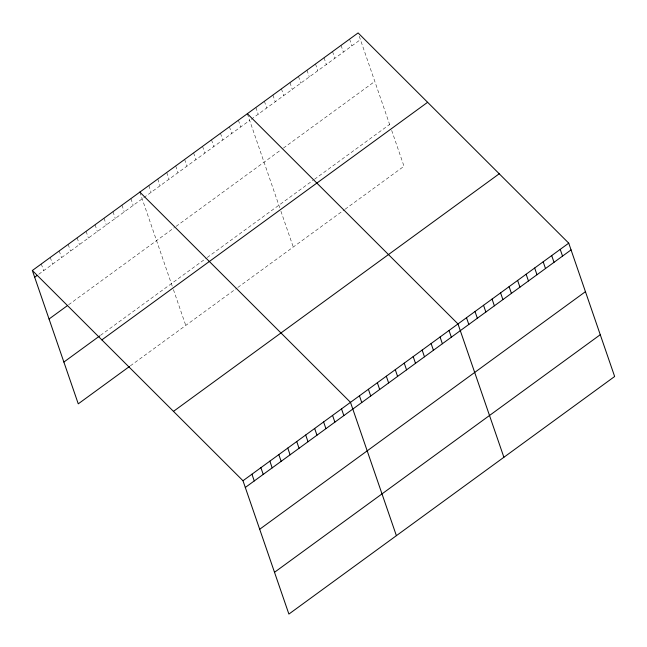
<?xml version="1.0" encoding="UTF-8"?>
<svg xmlns="http://www.w3.org/2000/svg" width="647" height="647" viewBox="0 0 647 647"><rect width="100%" height="100%" fill="white"/><g stroke="black" fill="none" stroke-linecap="round" stroke-linejoin="round"><path stroke-width="0.49" stroke-dasharray="3.23 2.43" d="M38.739 274.263L142.162 198.831M143.796 197.642L249.661 120.431M251.214 119.299L360.419 39.653M68.598 304.761L174.472 227.542M176.097 226.353L281.089 149.78M283.41 148.09L374.807 81.433M100.52 335.332L206.393 258.121M207.21 257.522L312.954 180.4M314.499 179.268L389.631 124.475M130.379 365.822L237.069 288.02M237.878 287.422L344.374 209.749M345.15 209.191L404.011 166.255L391.686 130.443M359.263 36.289L390.513 127.038M349.582 39.135L351.903 45.864M341.066 45.355L343.379 52.084M332.542 51.566L334.863 58.295M324.026 57.777L326.339 64.506M315.51 63.996L317.823 70.717M306.985 70.208L309.306 76.936M298.469 76.419L300.782 83.148M289.945 82.63L292.266 89.359M281.429 88.849L283.742 95.578M272.905 95.06L275.226 101.789M264.388 101.272L266.701 108M255.864 107.491L258.185 114.22M247.348 113.702L279.755 207.816M280.927 211.221L293.261 247.033M238.387 120.237L240.708 126.966M229.434 126.772L231.747 133.5M220.473 133.306L222.786 140.027M211.512 139.833L213.833 146.562M202.56 146.368L204.873 153.096M193.599 152.902L195.912 159.631M184.638 159.437L186.959 166.166M175.685 165.972L177.998 172.7M166.724 172.506L169.037 179.235M157.763 179.033L160.084 185.762M148.81 185.568L151.123 192.296M139.849 192.102L172.256 286.217M173.428 289.63L185.762 325.433M130.888 198.637L133.209 205.366M121.935 205.172L124.248 211.901M112.974 211.706L115.287 218.435M104.013 218.241L106.334 224.962M95.06 224.768L97.374 231.497M86.1 231.302L88.413 238.031M77.139 237.837L79.46 244.566M68.186 244.372L70.499 251.101M59.225 250.907L61.538 257.635M50.264 257.441L52.585 264.17M41.311 263.976L43.624 270.697"/><path stroke-width="0.97" d="M32.35 270.503L358.106 32.924L568.737 243.159L614.65 376.497L288.894 614.076L242.989 480.745L32.35 270.503L78.263 403.841L129.57 366.42M34.663 277.231L37.114 275.452M49.051 319.011L66.973 305.95M63.875 362.061L99.711 335.922M101.862 339.885L427.61 102.299M173.477 411.363L499.233 173.784M242.989 480.745L568.737 243.159M245.302 487.474L571.058 249.888M259.69 529.254L585.446 291.668M274.506 572.296L600.262 334.717M247.348 113.702L457.987 323.937L503.892 457.275M139.849 192.102L350.488 402.345L396.393 535.676M560.221 249.378L562.534 256.107M551.697 255.589L554.018 262.318M543.181 261.8L545.494 268.529M534.665 268.02L536.978 274.74M526.14 274.231L528.462 280.96M517.624 280.442L519.937 287.171M509.1 286.653L511.421 293.382M500.584 292.873L502.897 299.601M492.06 299.084L494.381 305.813M483.544 305.295L485.857 312.024M475.019 311.514L477.34 318.243M466.503 317.726L468.816 324.454M449.026 330.471L451.339 337.2M440.065 337.006L442.386 343.735M431.112 343.541L433.425 350.27M422.151 350.076L424.464 356.804M413.19 356.61L415.511 363.331M404.238 363.137L406.551 369.866M395.277 369.672L397.59 376.4M386.316 376.206L388.637 382.935M377.363 382.741L379.676 389.47M368.402 389.276L370.715 396.004M359.441 395.81L361.762 402.539M341.527 408.872L343.84 415.6M332.566 415.406L334.887 422.135M323.613 421.941L325.926 428.67M314.652 428.476L316.965 435.205M305.691 435.01L308.012 441.739M296.738 441.545L299.051 448.266M287.778 448.072L290.091 454.801M278.817 454.606L281.138 461.335M269.864 461.141L272.177 467.87M260.903 467.676L263.216 474.405M251.942 474.211L254.263 480.939"/></g></svg>
